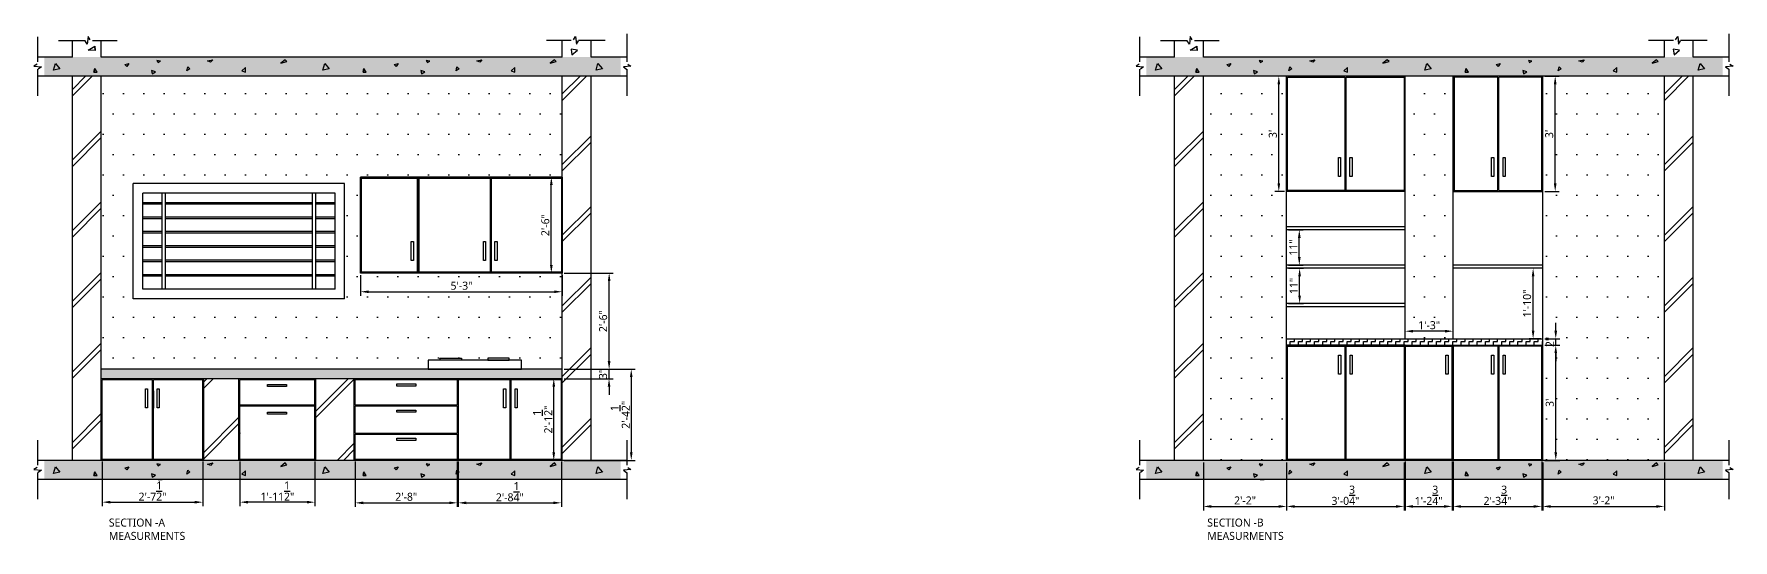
# Model space of a CAD drawing. Header units: millimetres. Extents: x 918 to 2834, y -227 to 832.
# Drawn here: x 2303 to 2834, y 445 to 603 of the extents above; entities that cross this region are included whole.
import ezdxf

# ---------------------------------------------------------------- set-up
doc = ezdxf.new("R2010")
doc.units = ezdxf.units.MM
doc.styles.get("Standard").update_dxf_attribs({"font": 'yugothic.ttf'})
doc.dimstyles.new('ISO-25', dxfattribs={"dimtxt": 2.5, "dimasz": 2.5, "dimexe": 1.25, "dimexo": 0.625, "dimtad": 1, "dimlunit": 4, "dimtxsty": 'Standard', "dimcen": 2.5, "dimadec": 0, "dimazin": 0, "dimtfac": 1, "dimtmove": 0, "dimatfit": 3, "dimfxl": 1, "dimarcsym": 0})
pattern_1 = [(0, (692.878, 0), (3.175, 6.35), [0, -6.35])]
pattern_2 = [(0, (692.8783, 0), (1.27, 1.27), [1.27, -1.27]), (90, (694.1483, 0), (-1.27, 1.27), [1.27, -1.27])]

# ---------------------------------------------------------------- blocks, each defined once
blk = doc.blocks.new('*D2')
at = {"color": 0, "lineweight": -2}
for p, q in [((2468.91, 498.1), (2491.07, 498.1)), ((2489.82, 495.6), (2489.82, 472.1)), ((2468.91, 469.6), (2491.07, 469.6))]:
    blk.add_line(p, q, dxfattribs=at)
at = {"color": 0}
for points in [[(2489.4, 495.6), (2490.23, 495.6), (2489.82, 498.1)], [(2489.4, 472.1), (2490.23, 472.1), (2489.82, 469.6)]]:
    blk.add_solid(points, dxfattribs=at)
at = {"layer": 'Defpoints', "color": 0}
for p in [(2468.28, 498.1), (2468.28, 469.6), (2489.82, 469.6)]:
    blk.add_point(p, dxfattribs=at)
at = {"color": 0, "insert": (2486.35, 483.85), "char_height": 2.5, "attachment_point": 5, "rotation": 90}
blk.add_mtext('2\'-4{\\H1.000000x;\\S1/2;}"', dxfattribs=at)
blk = doc.blocks.new('*D3')
at = {"color": 0, "lineweight": -2}
for p, q in [((2405.28, 527.48), (2405.28, 521.03)), ((2468.28, 527.48), (2468.28, 521.03)), ((2407.78, 522.28), (2465.78, 522.28))]:
    blk.add_line(p, q, dxfattribs=at)
at = {"color": 0}
for points in [[(2407.78, 522.69), (2407.78, 521.86), (2405.28, 522.28)], [(2465.78, 522.69), (2465.78, 521.86), (2468.28, 522.28)]]:
    blk.add_solid(points, dxfattribs=at)
at = {"layer": 'Defpoints', "color": 0}
for p in [(2405.28, 528.1), (2468.28, 528.1), (2468.28, 522.28)]:
    blk.add_point(p, dxfattribs=at)
at = {"color": 0, "insert": (2436.78, 524.15), "char_height": 2.5, "attachment_point": 5}
blk.add_mtext('5\'-3"', dxfattribs=at)
blk = doc.blocks.new('*D4')
at = {"color": 0, "lineweight": -2}
for p, q in [((2467.66, 558.1), (2463.6, 558.1)), ((2464.85, 530.6), (2464.85, 555.6)), ((2467.66, 528.1), (2463.6, 528.1))]:
    blk.add_line(p, q, dxfattribs=at)
at = {"color": 0}
for points in [[(2464.44, 555.6), (2465.27, 555.6), (2464.85, 558.1)], [(2464.44, 530.6), (2465.27, 530.6), (2464.85, 528.1)]]:
    blk.add_solid(points, dxfattribs=at)
at = {"layer": 'Defpoints', "color": 0}
for p in [(2464.85, 558.1), (2468.28, 558.1), (2468.28, 528.1)]:
    blk.add_point(p, dxfattribs=at)
at = {"color": 0, "insert": (2462.98, 543.1), "char_height": 2.5, "attachment_point": 5, "rotation": 90}
blk.add_mtext('2\'-6"', dxfattribs=at)
blk = doc.blocks.new('*D5')
at = {"color": 0, "lineweight": -2}
for p, q in [((2467.66, 495.1), (2464.36, 495.1)), ((2465.61, 472.1), (2465.61, 492.6)), ((2468.28, 469.6), (2464.36, 469.6))]:
    blk.add_line(p, q, dxfattribs=at)
at = {"color": 0}
for points in [[(2465.19, 492.6), (2466.03, 492.6), (2465.61, 495.1)], [(2465.19, 472.1), (2466.03, 472.1), (2465.61, 469.6)]]:
    blk.add_solid(points, dxfattribs=at)
at = {"layer": 'Defpoints', "color": 0}
for p in [(2465.61, 495.1), (2468.28, 495.1), (2468.91, 469.6)]:
    blk.add_point(p, dxfattribs=at)
at = {"color": 0, "insert": (2462.14, 482.35), "char_height": 2.5, "attachment_point": 5, "rotation": 90}
blk.add_mtext('2\'-1{\\H1.000000x;\\S1/2;}"', dxfattribs=at)
blk = doc.blocks.new('*D6')
at = {"color": 0, "lineweight": -2}
for p, q in [((2435.78, 469.28), (2435.78, 455.08)), ((2467.98, 469.28), (2467.98, 455.08)), ((2438.28, 456.33), (2465.48, 456.33))]:
    blk.add_line(p, q, dxfattribs=at)
at = {"color": 0}
for points in [[(2438.28, 456.75), (2438.28, 455.91), (2435.78, 456.33)], [(2465.48, 456.75), (2465.48, 455.91), (2467.98, 456.33)]]:
    blk.add_solid(points, dxfattribs=at)
at = {"layer": 'Defpoints', "color": 0}
for p in [(2435.78, 469.9), (2467.98, 469.9), (2467.98, 456.33)]:
    blk.add_point(p, dxfattribs=at)
at = {"color": 0, "insert": (2451.88, 459.79), "char_height": 2.5, "attachment_point": 5}
blk.add_mtext('2\'-8{\\H1.000000x;\\S1/4;}"', dxfattribs=at)
blk = doc.blocks.new('*D7')
at = {"color": 0, "lineweight": -2}
for p, q in [((2403.58, 469.28), (2403.58, 455.08)), ((2435.48, 469.28), (2435.48, 455.08)), ((2406.08, 456.33), (2432.98, 456.33))]:
    blk.add_line(p, q, dxfattribs=at)
at = {"color": 0}
for points in [[(2406.08, 456.75), (2406.08, 455.91), (2403.58, 456.33)], [(2432.98, 456.75), (2432.98, 455.91), (2435.48, 456.33)]]:
    blk.add_solid(points, dxfattribs=at)
at = {"layer": 'Defpoints', "color": 0}
for p in [(2403.58, 469.9), (2435.48, 469.9), (2435.48, 456.33)]:
    blk.add_point(p, dxfattribs=at)
at = {"color": 0, "insert": (2419.53, 458.21), "char_height": 2.5, "attachment_point": 5}
blk.add_mtext('2\'-8"', dxfattribs=at)
blk = doc.blocks.new('*D8')
at = {"color": 0, "lineweight": -2}
for p, q in [((2367.58, 469.28), (2367.58, 455.29)), ((2390.98, 469.28), (2390.98, 455.29)), ((2388.48, 456.54), (2370.08, 456.54))]:
    blk.add_line(p, q, dxfattribs=at)
at = {"color": 0}
for points in [[(2370.08, 456.96), (2370.08, 456.12), (2367.58, 456.54)], [(2388.48, 456.96), (2388.48, 456.12), (2390.98, 456.54)]]:
    blk.add_solid(points, dxfattribs=at)
at = {"layer": 'Defpoints', "color": 0}
for p in [(2367.58, 469.9), (2390.98, 469.9), (2367.58, 456.54)]:
    blk.add_point(p, dxfattribs=at)
at = {"color": 0, "insert": (2379.28, 460.01), "char_height": 2.5, "attachment_point": 5}
blk.add_mtext('1\'-11{\\H1.000000x;\\S1/2;}"', dxfattribs=at)
blk = doc.blocks.new('*D9')
at = {"color": 0, "lineweight": -2}
for p, q in [((2324.58, 469.28), (2324.58, 455.29)), ((2355.98, 469.28), (2355.98, 455.29)), ((2327.08, 456.54), (2353.48, 456.54))]:
    blk.add_line(p, q, dxfattribs=at)
at = {"color": 0}
for points in [[(2327.08, 456.96), (2327.08, 456.12), (2324.58, 456.54)], [(2353.48, 456.96), (2353.48, 456.12), (2355.98, 456.54)]]:
    blk.add_solid(points, dxfattribs=at)
at = {"layer": 'Defpoints', "color": 0}
for p in [(2324.58, 469.9), (2355.98, 469.9), (2355.98, 456.54)]:
    blk.add_point(p, dxfattribs=at)
at = {"color": 0, "insert": (2340.28, 460.01), "char_height": 2.5, "attachment_point": 5}
blk.add_mtext('2\'-7{\\H1.000000x;\\S1/2;}"', dxfattribs=at)
blk = doc.blocks.new('*D10')
at = {"color": 0, "lineweight": -2}
for p, q in [((2482.88, 500.6), (2482.88, 503.1)), ((2468.91, 498.1), (2484.13, 498.1)), ((2468.91, 495.1), (2484.13, 495.1)), ((2482.88, 495.1), (2482.88, 498.1)), ((2482.88, 492.6), (2482.88, 490.1))]:
    blk.add_line(p, q, dxfattribs=at)
at = {"color": 0}
for points in [[(2482.47, 500.6), (2483.3, 500.6), (2482.88, 498.1)], [(2482.47, 492.6), (2483.3, 492.6), (2482.88, 495.1)]]:
    blk.add_solid(points, dxfattribs=at)
at = {"layer": 'Defpoints', "color": 0}
for p in [(2468.28, 498.1), (2468.28, 495.1), (2482.88, 498.1)]:
    blk.add_point(p, dxfattribs=at)
at = {"color": 0, "insert": (2481.01, 496.6), "char_height": 2.5, "attachment_point": 5, "rotation": 90}
blk.add_mtext('3"', dxfattribs=at)
blk = doc.blocks.new('*D11')
at = {"color": 0, "lineweight": -2}
for p, q in [((2468.91, 528.1), (2484.17, 528.1)), ((2482.92, 500.6), (2482.92, 525.6)), ((2468.91, 498.1), (2484.17, 498.1))]:
    blk.add_line(p, q, dxfattribs=at)
at = {"color": 0}
for points in [[(2482.5, 525.6), (2483.33, 525.6), (2482.92, 528.1)], [(2482.5, 500.6), (2483.33, 500.6), (2482.92, 498.1)]]:
    blk.add_solid(points, dxfattribs=at)
at = {"layer": 'Defpoints', "color": 0}
for p in [(2468.28, 528.1), (2482.92, 528.1), (2468.28, 498.1)]:
    blk.add_point(p, dxfattribs=at)
at = {"color": 0, "insert": (2481.04, 513.1), "char_height": 2.5, "attachment_point": 5, "rotation": 90}
blk.add_mtext('2\'-6"', dxfattribs=at)
blk = doc.blocks.new('*D12')
at = {"color": 0, "lineweight": -2}
for p, q in [((2668.54, 468.98), (2668.54, 453.96)), ((2694.54, 468.98), (2694.54, 453.96)), ((2671.04, 455.21), (2692.04, 455.21))]:
    blk.add_line(p, q, dxfattribs=at)
at = {"color": 0}
for points in [[(2671.04, 455.62), (2671.04, 454.79), (2668.54, 455.21)], [(2692.04, 455.62), (2692.04, 454.79), (2694.54, 455.21)]]:
    blk.add_solid(points, dxfattribs=at)
at = {"layer": 'Defpoints', "color": 0}
for p in [(2668.54, 469.6), (2694.54, 469.6), (2694.54, 455.21)]:
    blk.add_point(p, dxfattribs=at)
at = {"color": 0, "insert": (2681.54, 457.08), "char_height": 2.5, "attachment_point": 5}
blk.add_mtext('2\'-2"', dxfattribs=at)
blk = doc.blocks.new('*D13')
at = {"color": 0, "lineweight": -2}
for p, q in [((2694.54, 468.98), (2694.54, 453.96)), ((2731.24, 468.98), (2731.24, 453.96)), ((2697.04, 455.21), (2728.74, 455.21))]:
    blk.add_line(p, q, dxfattribs=at)
at = {"color": 0}
for points in [[(2697.04, 455.62), (2697.04, 454.79), (2694.54, 455.21)], [(2728.74, 455.62), (2728.74, 454.79), (2731.24, 455.21)]]:
    blk.add_solid(points, dxfattribs=at)
at = {"layer": 'Defpoints', "color": 0}
for p in [(2694.54, 469.6), (2731.24, 469.6), (2731.24, 455.21)]:
    blk.add_point(p, dxfattribs=at)
at = {"color": 0, "insert": (2712.89, 458.69), "char_height": 2.5, "attachment_point": 5}
blk.add_mtext('3\'-0{\\H1.000000x;\\S3/4;}"', dxfattribs=at)
blk = doc.blocks.new('*D14')
at = {"color": 0, "lineweight": -2}
for p, q in [((2731.54, 469.28), (2731.54, 453.96)), ((2746.24, 469.28), (2746.24, 453.96)), ((2734.04, 455.21), (2743.74, 455.21))]:
    blk.add_line(p, q, dxfattribs=at)
at = {"color": 0}
for points in [[(2734.04, 455.62), (2734.04, 454.79), (2731.54, 455.21)], [(2743.74, 455.62), (2743.74, 454.79), (2746.24, 455.21)]]:
    blk.add_solid(points, dxfattribs=at)
at = {"layer": 'Defpoints', "color": 0}
for p in [(2731.54, 469.9), (2746.24, 469.9), (2746.24, 455.21)]:
    blk.add_point(p, dxfattribs=at)
at = {"color": 0, "insert": (2738.89, 458.69), "char_height": 2.5, "attachment_point": 5}
blk.add_mtext('1\'-2{\\H1.000000x;\\S3/4;}"', dxfattribs=at)
blk = doc.blocks.new('*D15')
at = {"color": 0, "lineweight": -2}
for p, q in [((2746.54, 469.28), (2746.54, 453.96)), ((2774.24, 469.28), (2774.24, 453.96)), ((2749.04, 455.21), (2771.74, 455.21))]:
    blk.add_line(p, q, dxfattribs=at)
at = {"color": 0}
for points in [[(2749.04, 455.62), (2749.04, 454.79), (2746.54, 455.21)], [(2771.74, 455.62), (2771.74, 454.79), (2774.24, 455.21)]]:
    blk.add_solid(points, dxfattribs=at)
at = {"layer": 'Defpoints', "color": 0}
for p in [(2746.54, 469.9), (2774.24, 469.9), (2774.24, 455.21)]:
    blk.add_point(p, dxfattribs=at)
at = {"color": 0, "insert": (2760.39, 458.69), "char_height": 2.5, "attachment_point": 5}
blk.add_mtext('2\'-3{\\H1.000000x;\\S3/4;}"', dxfattribs=at)
blk = doc.blocks.new('*D16')
at = {"color": 0, "lineweight": -2}
for p, q in [((2774.54, 468.98), (2774.54, 453.96)), ((2812.54, 468.98), (2812.54, 453.96)), ((2777.04, 455.21), (2810.04, 455.21))]:
    blk.add_line(p, q, dxfattribs=at)
at = {"color": 0}
for points in [[(2777.04, 455.62), (2777.04, 454.79), (2774.54, 455.21)], [(2810.04, 455.62), (2810.04, 454.79), (2812.54, 455.21)]]:
    blk.add_solid(points, dxfattribs=at)
at = {"layer": 'Defpoints', "color": 0}
for p in [(2774.54, 469.6), (2812.54, 469.6), (2812.54, 455.21)]:
    blk.add_point(p, dxfattribs=at)
at = {"color": 0, "insert": (2793.54, 457.08), "char_height": 2.5, "attachment_point": 5}
blk.add_mtext('3\'-2"', dxfattribs=at)
blk = doc.blocks.new('*D17')
at = {"color": 0, "lineweight": -2}
for p, q in [((2775.16, 505.6), (2779.85, 505.6)), ((2778.6, 472.1), (2778.6, 503.1)), ((2775.16, 469.6), (2779.85, 469.6))]:
    blk.add_line(p, q, dxfattribs=at)
at = {"color": 0}
for points in [[(2778.18, 503.1), (2779.01, 503.1), (2778.6, 505.6)], [(2778.18, 472.1), (2779.01, 472.1), (2778.6, 469.6)]]:
    blk.add_solid(points, dxfattribs=at)
at = {"layer": 'Defpoints', "color": 0}
for p in [(2774.54, 505.6), (2778.6, 505.6), (2774.54, 469.6)]:
    blk.add_point(p, dxfattribs=at)
at = {"color": 0, "insert": (2776.72, 487.6), "char_height": 2.5, "attachment_point": 5, "rotation": 90}
blk.add_mtext("3'", dxfattribs=at)
blk = doc.blocks.new('*D18')
at = {"color": 0, "lineweight": -2}
for p, q in [((2778.6, 510.1), (2778.6, 512.6)), ((2775.16, 507.6), (2779.85, 507.6)), ((2775.16, 505.6), (2779.85, 505.6)), ((2778.6, 505.6), (2778.6, 507.6)), ((2778.6, 503.1), (2778.6, 500.6))]:
    blk.add_line(p, q, dxfattribs=at)
at = {"color": 0}
for points in [[(2778.18, 510.1), (2779.01, 510.1), (2778.6, 507.6)], [(2778.18, 503.1), (2779.01, 503.1), (2778.6, 505.6)]]:
    blk.add_solid(points, dxfattribs=at)
at = {"layer": 'Defpoints', "color": 0}
for p in [(2774.54, 507.6), (2774.54, 505.6), (2778.6, 507.6)]:
    blk.add_point(p, dxfattribs=at)
at = {"color": 0, "insert": (2776.72, 506.6), "char_height": 2.5, "attachment_point": 5, "rotation": 90}
blk.add_mtext('2"', dxfattribs=at)
blk = doc.blocks.new('*D19')
at = {"color": 0, "lineweight": -2}
for p, q in [((2773.91, 529.6), (2770.28, 529.6)), ((2771.53, 510.1), (2771.53, 527.1)), ((2773.91, 507.6), (2770.28, 507.6))]:
    blk.add_line(p, q, dxfattribs=at)
at = {"color": 0}
for points in [[(2771.11, 527.1), (2771.94, 527.1), (2771.53, 529.6)], [(2771.11, 510.1), (2771.94, 510.1), (2771.53, 507.6)]]:
    blk.add_solid(points, dxfattribs=at)
at = {"layer": 'Defpoints', "color": 0}
for p in [(2771.53, 529.6), (2774.54, 529.6), (2774.54, 507.6)]:
    blk.add_point(p, dxfattribs=at)
at = {"color": 0, "insert": (2769.65, 518.6), "char_height": 2.5, "attachment_point": 5, "rotation": 90}
blk.add_mtext('1\'-10"', dxfattribs=at)
blk = doc.blocks.new('*D20')
at = {"color": 0, "lineweight": -2}
for p, q in [((2775.16, 589.6), (2779.67, 589.6)), ((2778.42, 556.1), (2778.42, 587.1)), ((2775.16, 553.6), (2779.67, 553.6))]:
    blk.add_line(p, q, dxfattribs=at)
at = {"color": 0}
for points in [[(2778.01, 587.1), (2778.84, 587.1), (2778.42, 589.6)], [(2778.01, 556.1), (2778.84, 556.1), (2778.42, 553.6)]]:
    blk.add_solid(points, dxfattribs=at)
at = {"layer": 'Defpoints', "color": 0}
for p in [(2774.54, 589.6), (2778.42, 589.6), (2774.54, 553.6)]:
    blk.add_point(p, dxfattribs=at)
at = {"color": 0, "insert": (2776.55, 571.6), "char_height": 2.5, "attachment_point": 5, "rotation": 90}
blk.add_mtext("3'", dxfattribs=at)
blk = doc.blocks.new('*D21')
at = {"color": 0, "lineweight": -2}
for p, q in [((2731.54, 508.23), (2731.54, 511.2)), ((2744.04, 509.95), (2734.04, 509.95)), ((2746.54, 508.23), (2746.54, 511.2))]:
    blk.add_line(p, q, dxfattribs=at)
at = {"color": 0}
for points in [[(2734.04, 510.37), (2734.04, 509.53), (2731.54, 509.95)], [(2744.04, 510.37), (2744.04, 509.53), (2746.54, 509.95)]]:
    blk.add_solid(points, dxfattribs=at)
at = {"layer": 'Defpoints', "color": 0}
for p in [(2731.54, 509.95), (2731.54, 507.6), (2746.54, 507.6)]:
    blk.add_point(p, dxfattribs=at)
at = {"color": 0, "insert": (2739.04, 511.82), "char_height": 2.5, "attachment_point": 5}
blk.add_mtext('1\'-3"', dxfattribs=at)
blk = doc.blocks.new('*D22')
at = {"color": 0, "lineweight": -2}
for p, q in [((2695.16, 541.6), (2699.74, 541.6)), ((2698.49, 533.1), (2698.49, 539.1)), ((2695.16, 530.6), (2699.74, 530.6))]:
    blk.add_line(p, q, dxfattribs=at)
at = {"color": 0}
for points in [[(2698.07, 539.1), (2698.91, 539.1), (2698.49, 541.6)], [(2698.07, 533.1), (2698.91, 533.1), (2698.49, 530.6)]]:
    blk.add_solid(points, dxfattribs=at)
at = {"layer": 'Defpoints', "color": 0}
for p in [(2694.54, 541.6), (2698.49, 541.6), (2694.54, 530.6)]:
    blk.add_point(p, dxfattribs=at)
at = {"color": 0, "insert": (2696.61, 536.1), "char_height": 2.5, "attachment_point": 5, "rotation": 90}
blk.add_mtext('11"', dxfattribs=at)
blk = doc.blocks.new('*D23')
at = {"color": 0, "lineweight": -2}
for p, q in [((2695.16, 529.6), (2699.84, 529.6)), ((2698.59, 521.1), (2698.59, 527.1)), ((2695.16, 518.6), (2699.84, 518.6))]:
    blk.add_line(p, q, dxfattribs=at)
at = {"color": 0}
for points in [[(2698.17, 527.1), (2699.01, 527.1), (2698.59, 529.6)], [(2698.17, 521.1), (2699.01, 521.1), (2698.59, 518.6)]]:
    blk.add_solid(points, dxfattribs=at)
at = {"layer": 'Defpoints', "color": 0}
for p in [(2694.54, 529.6), (2698.59, 529.6), (2694.54, 518.6)]:
    blk.add_point(p, dxfattribs=at)
at = {"color": 0, "insert": (2696.72, 524.1), "char_height": 2.5, "attachment_point": 5, "rotation": 90}
blk.add_mtext('11"', dxfattribs=at)
blk = doc.blocks.new('*D24')
at = {"color": 0, "lineweight": -2}
for p, q in [((2693.91, 589.6), (2690.84, 589.6)), ((2692.09, 556.1), (2692.09, 587.1)), ((2693.91, 553.6), (2690.84, 553.6))]:
    blk.add_line(p, q, dxfattribs=at)
at = {"color": 0}
for points in [[(2691.68, 587.1), (2692.51, 587.1), (2692.09, 589.6)], [(2691.68, 556.1), (2692.51, 556.1), (2692.09, 553.6)]]:
    blk.add_solid(points, dxfattribs=at)
at = {"layer": 'Defpoints', "color": 0}
for p in [(2692.09, 589.6), (2694.54, 589.6), (2694.54, 553.6)]:
    blk.add_point(p, dxfattribs=at)
at = {"color": 0, "insert": (2690.22, 571.6), "char_height": 2.5, "attachment_point": 5, "rotation": 90}
blk.add_mtext("3'", dxfattribs=at)

msp = doc.modelspace()

# ---------------------------------------------------------------- hatches: boundary and pattern name
h = msp.add_hatch()
h.set_pattern_fill('DOTS', color=256, style=0)
h.set_pattern_definition([(0, (692.8783, 0), (0.79375, 1.5875), [0, -1.5875])])
h.paths.add_polyline_path([(2486.502, 595.602), (2306.475, 595.602), (2306.475, 589.602), (2486.502, 589.602)])
h = msp.add_hatch()
h.set_pattern_fill('DOTS', color=256, style=0)
h.set_pattern_definition([(0, (1037.1311, 0), (0.79375, 1.5875), [0, -1.5875])])
h.paths.add_polyline_path([(2830.755, 595.602), (2650.728, 595.602), (2650.728, 589.602), (2830.755, 589.602)])
h = msp.add_hatch()
h.set_pattern_fill('JIS_LC_8A', color=256, scale=2, style=0)
h.set_pattern_definition([(45, (692.878, 0), (-11.03087, 11.03087), []), (45, (694.878, 0), (-11.03087, 11.03087), [])])
h.paths.add_polyline_path([(2324.283, 589.602), (2315.283, 589.602), (2315.283, 469.602), (2324.283, 469.602)])
h.paths.add_polyline_path([(2367.283, 495.102), (2356.283, 495.102), (2356.283, 469.602), (2367.283, 469.602)])
h.paths.add_polyline_path([(2403.283, 495.102), (2391.283, 495.102), (2391.283, 469.602), (2403.283, 469.602)])
h.paths.add_polyline_path([(2477.283, 589.602), (2468.283, 589.602), (2468.283, 469.602), (2477.283, 469.602)])
h = msp.add_hatch()
h.set_pattern_fill('DOTS', color=256, scale=4, style=0)
h.set_pattern_definition(pattern_1)
h.paths.add_polyline_path([(2468.283, 589.602), (2324.283, 589.602), (2324.283, 498.102), (2426.331, 498.102), (2426.331, 500.896), (2430.151, 500.896), (2430.151, 501.58), (2436.812, 501.58), (2436.812, 500.896), (2445.03, 500.896), (2445.03, 501.58), (2451.691, 501.58), (2451.691, 500.896), (2455.511, 500.896), (2455.511, 498.102), (2468.283, 498.102), (2468.283, 528.102), (2423.283, 528.102), (2405.283, 528.102), (2405.283, 558.102), (2423.283, 558.102), (2468.283, 558.102)])
h.paths.add_polyline_path([(2400.283, 556.102), (2400.283, 520.102), (2334.283, 520.102), (2334.283, 556.102)], flags=16)
h.paths.add_polyline_path([(2337.283, 553.102), (2337.283, 523.102), (2397.283, 523.102), (2397.283, 553.102)], flags=0)
h.paths.add_polyline_path([(2337.283, 553.102), (2337.283, 523.102), (2397.283, 523.102), (2397.283, 553.102)], flags=0)
h = msp.add_hatch()
h.set_pattern_fill('JIS_LC_8A', color=256, scale=2, style=0)
h.set_pattern_definition([(45, (1037.131, 0), (-11.03087, 11.03087), []), (45, (1039.131, 0), (-11.03087, 11.03087), [])])
h.paths.add_polyline_path([(2668.536, 589.602), (2659.536, 589.602), (2659.536, 469.602), (2668.536, 469.602)])
h.paths.add_polyline_path([(2821.536, 589.602), (2812.536, 589.602), (2812.536, 469.602), (2821.536, 469.602)])
h = msp.add_hatch()
h.set_pattern_fill('DOTS', color=256, scale=4, style=0)
h.set_pattern_definition(pattern_1)
h.paths.add_polyline_path([(2774.536, 469.602), (2812.536, 469.602), (2812.536, 589.602), (2774.536, 589.602), (2774.536, 553.602)])
h.paths.add_polyline_path([(2668.536, 469.602), (2694.536, 469.602), (2694.536, 505.602), (2694.536, 589.602), (2668.536, 589.602)])
h.paths.add_polyline_path([(2731.536, 507.602), (2746.536, 507.602), (2746.536, 589.602), (2731.536, 589.602)])
h = msp.add_hatch()
h.set_pattern_fill('ZIGZAG', color=256, scale=0.4, style=0)
h.set_pattern_definition(pattern_2)
h.paths.add_polyline_path([(2694.536, 507.602), (2694.536, 505.602), (2774.536, 505.602), (2774.536, 507.602)])
h = msp.add_hatch()
h.set_pattern_fill('ZIGZAG', color=256, scale=0.4, style=0)
h.set_pattern_definition(pattern_2)
h.paths.add_polyline_path([(2468.283, 498.102), (2324.283, 498.102), (2324.283, 495.102), (2468.283, 495.102)])
h = msp.add_hatch()
h.set_pattern_fill('DOTS', color=256, style=0)
h.set_pattern_definition([(0, (692.8783, -126), (0.79375, 1.5875), [0, -1.5875])])
h.paths.add_polyline_path([(2486.502, 469.602), (2306.475, 469.602), (2306.475, 463.602), (2486.502, 463.602)])
h = msp.add_hatch()
h.set_pattern_fill('DOTS', color=256, style=0)
h.set_pattern_definition([(0, (1037.1311, -126), (0.79375, 1.5875), [0, -1.5875])])
h.paths.add_polyline_path([(2830.755, 469.602), (2650.728, 469.602), (2650.728, 463.602), (2830.755, 463.602)])

# ---------------------------------------------------------------- linework, layer by layer
for p, q in [((2315.283, 595.602), (2315.283, 600.602)), ((2319.896, 599.668), (2319.247, 600.629)), ((2320.137, 601.974), (2319.896, 599.668)), ((2320.786, 601.013), (2320.137, 601.974)), ((2324.283, 595.602), (2324.283, 600.602)), ((2468.283, 595.602), (2468.283, 600.602)), ((2471.78, 601.013), (2472.429, 601.974)), ((2472.429, 601.974), (2472.67, 599.668)), ((2472.67, 599.668), (2473.319, 600.629)), ((2477.283, 595.602), (2477.283, 600.602)), ((2659.536, 595.602), (2659.536, 600.602)), ((2664.149, 599.668), (2663.5, 600.629)), ((2664.39, 601.974), (2664.149, 599.668)), ((2665.038, 601.013), (2664.39, 601.974)), ((2668.536, 595.602), (2668.536, 600.602)), ((2812.536, 595.602), (2812.536, 600.602)), ((2816.033, 601.013), (2816.682, 601.974)), ((2816.682, 601.974), (2816.923, 599.668)), ((2816.923, 599.668), (2817.572, 600.629)), ((2821.536, 595.602), (2821.536, 600.602)), ((2315.283, 595.602), (2304.403, 595.602)), ((2320.18, 597.802), (2322.219, 598.96)), ((2322.357, 597.667), (2320.18, 597.802)), ((2322.357, 597.667), (2322.219, 598.96)), ((2322.219, 598.96), (2322.357, 597.667)), ((2322.357, 597.667), (2322.357, 597.667)), ((2468.283, 595.602), (2324.283, 595.602)), ((2342.805, 594.329), (2341.676, 594.525)), ((2341.676, 594.525), (2342.068, 593.888)), ((2357.497, 594.381), (2359.082, 594.783)), ((2359.082, 594.783), (2358.437, 593.951)), ((2381.7, 594.779), (2380.355, 593.674)), ((2382.268, 594.227), (2381.7, 594.779)), ((2426.911, 594.329), (2425.782, 594.525)), ((2425.782, 594.525), (2426.174, 593.888)), ((2441.603, 594.381), (2443.188, 594.783)), ((2443.188, 594.783), (2442.543, 593.951)), ((2465.806, 594.779), (2464.46, 593.674)), ((2466.374, 594.227), (2465.806, 594.779)), ((2473.028, 597.703), (2471.002, 598.108)), ((2471.002, 598.108), (2471.286, 596.246)), ((2471.286, 596.246), (2473.028, 597.703)), ((2488.562, 595.602), (2477.283, 595.602)), ((2659.536, 595.602), (2648.655, 595.602)), ((2664.433, 597.802), (2666.471, 598.96)), ((2666.61, 597.667), (2664.433, 597.802)), ((2666.61, 597.667), (2666.471, 598.96)), ((2666.471, 598.96), (2666.61, 597.667)), ((2666.61, 597.667), (2666.61, 597.667)), ((2812.536, 595.602), (2668.536, 595.602)), ((2687.057, 594.329), (2685.929, 594.525)), ((2685.929, 594.525), (2686.321, 593.888)), ((2701.75, 594.381), (2703.335, 594.783)), ((2703.335, 594.783), (2702.69, 593.951)), ((2725.953, 594.779), (2724.607, 593.674)), ((2726.521, 594.227), (2725.953, 594.779)), ((2771.163, 594.329), (2770.034, 594.525)), ((2770.034, 594.525), (2770.427, 593.888)), ((2785.856, 594.381), (2787.441, 594.783)), ((2787.441, 594.783), (2786.796, 593.951)), ((2810.059, 594.779), (2808.713, 593.674)), ((2810.627, 594.227), (2810.059, 594.779)), ((2817.281, 597.703), (2815.255, 598.108)), ((2815.255, 598.108), (2815.538, 596.246)), ((2815.538, 596.246), (2817.281, 597.703)), ((2832.815, 595.602), (2821.536, 595.602)), ((2304.21, 593.399), (2303.25, 592.75)), ((2303.25, 592.75), (2305.555, 592.51)), ((2488.562, 589.602), (2304.403, 589.602)), ((2305.555, 592.51), (2304.595, 591.861)), ((2309.35, 591.473), (2309.959, 593.55)), ((2311.329, 591.929), (2309.35, 591.473)), ((2309.959, 593.55), (2311.329, 591.929)), ((2315.283, 469.602), (2315.283, 589.602)), ((2321.935, 590.915), (2322.222, 592.061)), ((2322.222, 592.061), (2321.935, 590.915)), ((2321.935, 590.915), (2322.94, 590.881)), ((2322.94, 590.881), (2322.222, 592.061)), ((2324.283, 469.602), (2324.283, 589.602)), ((2331.646, 593.243), (2332.872, 593.588)), ((2332.259, 592.615), (2331.646, 593.243)), ((2332.872, 593.588), (2332.259, 592.615)), ((2341.185, 590.996), (2339.933, 591.364)), ((2339.933, 591.364), (2340.154, 590.383)), ((2340.154, 590.383), (2341.185, 590.996)), ((2342.068, 593.888), (2342.805, 594.329)), ((2350.987, 591.302), (2351.26, 592.553)), ((2351.916, 591.899), (2350.987, 591.302)), ((2351.26, 592.553), (2351.916, 591.899)), ((2351.916, 591.899), (2351.916, 591.899)), ((2358.437, 593.951), (2357.497, 594.381)), ((2369.331, 592.318), (2368.168, 591.299)), ((2368.168, 591.299), (2369.331, 590.848)), ((2369.331, 590.848), (2369.331, 592.318)), ((2380.355, 593.674), (2382.268, 594.227)), ((2393.456, 591.473), (2394.065, 593.55)), ((2395.435, 591.929), (2393.456, 591.473)), ((2394.065, 593.55), (2395.435, 591.929)), ((2406.041, 590.915), (2406.328, 592.061)), ((2406.328, 592.061), (2406.041, 590.915)), ((2406.041, 590.915), (2407.046, 590.881)), ((2407.046, 590.881), (2406.328, 592.061)), ((2415.752, 593.243), (2416.978, 593.588)), ((2416.365, 592.615), (2415.752, 593.243)), ((2416.978, 593.588), (2416.365, 592.615)), ((2425.291, 590.996), (2424.039, 591.364)), ((2424.039, 591.364), (2424.26, 590.383)), ((2424.26, 590.383), (2425.291, 590.996)), ((2426.174, 593.888), (2426.911, 594.329)), ((2435.093, 591.302), (2435.366, 592.553)), ((2436.022, 591.899), (2435.093, 591.302)), ((2435.366, 592.553), (2436.022, 591.899)), ((2436.022, 591.899), (2436.022, 591.899)), ((2442.543, 593.951), (2441.603, 594.381)), ((2453.437, 592.318), (2452.274, 591.299)), ((2452.274, 591.299), (2453.437, 590.848)), ((2453.437, 590.848), (2453.437, 592.318)), ((2464.46, 593.674), (2466.374, 594.227)), ((2468.283, 469.602), (2468.283, 589.602)), ((2468.283, 469.602), (2468.283, 589.602)), ((2477.283, 469.602), (2477.283, 589.602)), ((2478.805, 591.473), (2479.414, 593.55)), ((2480.784, 591.929), (2478.805, 591.473)), ((2479.414, 593.55), (2480.784, 591.929)), ((2489.715, 592.75), (2487.409, 592.51)), ((2487.409, 592.51), (2488.37, 591.861)), ((2488.754, 593.399), (2489.715, 592.75)), ((2648.463, 593.399), (2647.502, 592.75)), ((2647.502, 592.75), (2649.808, 592.51)), ((2832.815, 589.602), (2648.655, 589.602)), ((2649.808, 592.51), (2648.848, 591.861)), ((2653.603, 591.473), (2654.212, 593.55)), ((2655.582, 591.929), (2653.603, 591.473)), ((2654.212, 593.55), (2655.582, 591.929)), ((2659.536, 469.602), (2659.536, 589.602)), ((2666.188, 590.915), (2666.475, 592.061)), ((2666.475, 592.061), (2666.188, 590.915)), ((2666.188, 590.915), (2667.193, 590.881)), ((2667.193, 590.881), (2666.475, 592.061)), ((2668.536, 469.602), (2668.536, 589.602)), ((2675.899, 593.243), (2677.125, 593.588)), ((2676.512, 592.615), (2675.899, 593.243)), ((2677.125, 593.588), (2676.512, 592.615)), ((2685.438, 590.996), (2684.186, 591.364)), ((2684.186, 591.364), (2684.407, 590.383)), ((2684.407, 590.383), (2685.438, 590.996)), ((2686.321, 593.888), (2687.057, 594.329)), ((2694.536, 469.602), (2694.536, 589.602)), ((2695.24, 591.302), (2695.513, 592.553)), ((2696.169, 591.899), (2695.24, 591.302)), ((2695.513, 592.553), (2696.169, 591.899)), ((2696.169, 591.899), (2696.169, 591.899)), ((2702.69, 593.951), (2701.75, 594.381)), ((2713.584, 592.318), (2712.421, 591.299)), ((2712.421, 591.299), (2713.584, 590.848)), ((2712.736, 589.302), (2712.736, 553.902)), ((2713.036, 589.302), (2713.036, 553.902)), ((2713.584, 590.848), (2713.584, 592.318)), ((2724.607, 593.674), (2726.521, 594.227)), ((2731.536, 507.602), (2731.536, 589.602)), ((2737.709, 591.473), (2738.318, 593.55)), ((2739.688, 591.929), (2737.709, 591.473)), ((2738.318, 593.55), (2739.688, 591.929)), ((2746.536, 507.602), (2746.536, 589.602)), ((2750.294, 590.915), (2750.58, 592.061)), ((2750.58, 592.061), (2750.294, 590.915)), ((2750.294, 590.915), (2751.299, 590.881)), ((2751.299, 590.881), (2750.58, 592.061)), ((2760.005, 593.243), (2761.231, 593.588)), ((2760.618, 592.615), (2760.005, 593.243)), ((2760.536, 553.902), (2760.536, 589.302)), ((2761.231, 593.588), (2760.618, 592.615)), ((2760.836, 553.902), (2760.836, 589.302)), ((2769.544, 590.996), (2768.292, 591.364)), ((2768.292, 591.364), (2768.513, 590.383)), ((2768.513, 590.383), (2769.544, 590.996)), ((2770.427, 593.888), (2771.163, 594.329)), ((2774.536, 469.602), (2774.536, 589.602)), ((2779.346, 591.302), (2779.619, 592.553)), ((2780.275, 591.899), (2779.346, 591.302)), ((2779.619, 592.553), (2780.275, 591.899)), ((2780.275, 591.899), (2780.275, 591.899)), ((2786.796, 593.951), (2785.856, 594.381)), ((2797.69, 592.318), (2796.527, 591.299)), ((2796.527, 591.299), (2797.69, 590.848)), ((2797.69, 590.848), (2797.69, 592.318)), ((2808.713, 593.674), (2810.627, 594.227)), ((2812.536, 469.602), (2812.536, 589.602)), ((2812.536, 469.602), (2812.536, 589.602)), ((2821.536, 469.602), (2821.536, 589.602)), ((2823.058, 591.473), (2823.667, 593.55)), ((2825.037, 591.929), (2823.058, 591.473)), ((2823.667, 593.55), (2825.037, 591.929)), ((2833.968, 592.75), (2831.662, 592.51)), ((2831.662, 592.51), (2832.623, 591.861)), ((2833.007, 593.399), (2833.968, 592.75)), ((2405.283, 528.102), (2405.283, 558.102)), ((2468.283, 558.102), (2405.283, 558.102)), ((2423.283, 528.102), (2423.283, 558.102)), ((2445.783, 557.802), (2445.783, 528.402)), ((2446.083, 557.802), (2446.083, 528.402)), ((2334.283, 520.102), (2334.283, 556.102)), ((2400.283, 556.102), (2334.283, 556.102)), ((2337.283, 523.102), (2337.283, 553.102)), ((2397.283, 553.102), (2337.283, 553.102)), ((2343.283, 523.102), (2343.283, 553.102)), ((2344.283, 523.102), (2344.283, 553.102)), ((2390.283, 523.102), (2390.283, 553.102)), ((2391.283, 523.102), (2391.283, 553.102)), ((2397.283, 523.102), (2397.283, 553.102)), ((2400.283, 520.102), (2400.283, 556.102)), ((2731.536, 553.602), (2694.536, 553.602)), ((2746.536, 553.602), (2774.536, 553.602)), ((2343.283, 550.102), (2337.283, 550.102)), ((2343.283, 549.602), (2337.283, 549.602)), ((2390.283, 550.102), (2344.283, 550.102)), ((2390.283, 549.602), (2344.283, 549.602)), ((2397.283, 550.102), (2391.283, 550.102)), ((2397.283, 549.602), (2391.283, 549.602)), ((2343.283, 545.602), (2337.283, 545.602)), ((2343.283, 545.102), (2337.283, 545.102)), ((2390.283, 545.602), (2344.283, 545.602)), ((2390.283, 545.102), (2344.283, 545.102)), ((2397.283, 545.602), (2391.283, 545.602)), ((2397.283, 545.102), (2391.283, 545.102)), ((2731.536, 542.602), (2694.536, 542.602)), ((2731.536, 541.602), (2694.536, 541.602)), ((2343.283, 541.102), (2337.283, 541.102)), ((2343.283, 540.602), (2337.283, 540.602)), ((2343.283, 536.602), (2337.283, 536.602)), ((2343.283, 536.102), (2337.283, 536.102)), ((2390.283, 541.102), (2344.283, 541.102)), ((2390.283, 540.602), (2344.283, 540.602)), ((2390.283, 536.602), (2344.283, 536.602)), ((2390.283, 536.102), (2344.283, 536.102)), ((2397.283, 541.102), (2391.283, 541.102)), ((2397.283, 540.602), (2391.283, 540.602)), ((2397.283, 536.602), (2391.283, 536.602)), ((2397.283, 536.102), (2391.283, 536.102)), ((2343.283, 532.102), (2337.283, 532.102)), ((2343.283, 531.602), (2337.283, 531.602)), ((2390.283, 532.102), (2344.283, 532.102)), ((2390.283, 531.602), (2344.283, 531.602)), ((2397.283, 532.102), (2391.283, 532.102)), ((2397.283, 531.602), (2391.283, 531.602)), ((2343.283, 527.602), (2337.283, 527.602)), ((2343.283, 527.102), (2337.283, 527.102)), ((2390.283, 527.602), (2344.283, 527.602)), ((2390.283, 527.102), (2344.283, 527.102)), ((2397.283, 527.602), (2391.283, 527.602)), ((2397.283, 527.102), (2391.283, 527.102)), ((2468.283, 528.102), (2405.283, 528.102)), ((2731.536, 530.602), (2694.536, 530.602)), ((2731.536, 529.602), (2694.536, 529.602)), ((2774.536, 530.602), (2746.536, 530.602)), ((2774.536, 529.602), (2746.536, 529.602)), ((2397.283, 523.102), (2337.283, 523.102)), ((2400.283, 520.102), (2334.283, 520.102)), ((2731.536, 518.602), (2694.536, 518.602)), ((2731.536, 517.602), (2694.536, 517.602)), ((2731.536, 505.602), (2694.536, 505.602)), ((2694.536, 505.602), (2774.536, 505.602)), ((2712.736, 505.302), (2712.736, 469.902)), ((2713.036, 505.302), (2713.036, 469.902)), ((2731.536, 469.902), (2731.536, 505.302)), ((2731.536, 505.302), (2746.236, 505.302)), ((2746.236, 469.902), (2746.236, 505.302)), ((2760.536, 505.302), (2760.536, 469.902)), ((2760.836, 505.302), (2760.836, 469.902)), ((2468.283, 498.102), (2324.283, 498.102)), ((2468.283, 495.102), (2324.283, 495.102)), ((2324.583, 469.902), (2324.583, 494.802)), ((2340.283, 494.802), (2324.583, 494.802)), ((2340.283, 469.902), (2340.283, 494.802)), ((2355.983, 494.802), (2340.583, 494.802)), ((2340.583, 469.902), (2340.583, 494.802)), ((2355.983, 469.902), (2355.983, 494.802)), ((2356.283, 469.602), (2356.283, 495.102)), ((2367.283, 469.602), (2367.283, 495.102)), ((2367.583, 486.902), (2367.583, 494.802)), ((2390.983, 494.802), (2367.583, 494.802)), ((2390.983, 486.902), (2390.983, 494.802)), ((2391.283, 469.602), (2391.283, 495.102)), ((2403.283, 469.602), (2403.283, 495.102)), ((2403.283, 495.102), (2468.283, 495.102)), ((2403.583, 486.902), (2403.583, 494.802)), ((2435.483, 494.802), (2403.583, 494.802)), ((2435.483, 494.802), (2435.483, 486.902)), ((2435.783, 495.102), (2467.983, 495.102)), ((2451.883, 494.802), (2435.783, 494.802)), ((2435.783, 494.802), (2435.783, 469.902)), ((2451.883, 494.802), (2451.883, 469.902)), ((2467.983, 494.802), (2452.183, 494.802)), ((2452.183, 494.802), (2452.183, 469.902)), ((2467.983, 469.902), (2467.983, 494.802)), ((2367.583, 486.902), (2390.983, 486.902)), ((2367.583, 469.902), (2367.583, 486.602)), ((2367.583, 486.602), (2390.983, 486.602)), ((2390.983, 469.902), (2390.983, 486.602)), ((2403.583, 486.902), (2435.483, 486.902)), ((2403.583, 478.102), (2403.583, 486.602)), ((2403.583, 486.602), (2435.483, 486.602)), ((2435.483, 486.602), (2435.483, 478.102)), ((2403.583, 478.102), (2435.483, 478.102)), ((2403.583, 469.902), (2403.583, 477.802)), ((2403.583, 477.802), (2435.483, 477.802)), ((2435.483, 477.802), (2435.483, 469.902)), ((2304.21, 467.399), (2303.25, 466.75)), ((2488.562, 469.602), (2304.403, 469.602)), ((2309.35, 465.473), (2309.959, 467.55)), ((2309.959, 467.55), (2311.329, 465.929)), ((2340.283, 469.902), (2324.583, 469.902)), ((2331.646, 467.243), (2332.872, 467.588)), ((2332.259, 466.615), (2331.646, 467.243)), ((2332.872, 467.588), (2332.259, 466.615)), ((2355.983, 469.902), (2340.583, 469.902)), ((2342.805, 468.329), (2341.676, 468.525)), ((2341.676, 468.525), (2342.068, 467.888)), ((2342.068, 467.888), (2342.805, 468.329)), ((2357.497, 468.381), (2359.082, 468.783)), ((2358.437, 467.951), (2357.497, 468.381)), ((2359.082, 468.783), (2358.437, 467.951)), ((2390.983, 469.902), (2367.583, 469.902)), ((2381.7, 468.779), (2380.355, 467.674)), ((2380.355, 467.674), (2382.268, 468.227)), ((2382.268, 468.227), (2381.7, 468.779)), ((2393.456, 465.473), (2394.065, 467.55)), ((2394.065, 467.55), (2395.435, 465.929)), ((2435.483, 469.902), (2403.583, 469.902)), ((2415.752, 467.243), (2416.978, 467.588)), ((2416.365, 466.615), (2415.752, 467.243)), ((2416.978, 467.588), (2416.365, 466.615)), ((2426.911, 468.329), (2425.782, 468.525)), ((2425.782, 468.525), (2426.174, 467.888)), ((2426.174, 467.888), (2426.911, 468.329)), ((2451.883, 469.902), (2435.783, 469.902)), ((2441.603, 468.381), (2443.188, 468.783)), ((2442.543, 467.951), (2441.603, 468.381)), ((2443.188, 468.783), (2442.543, 467.951)), ((2467.983, 469.902), (2452.183, 469.902)), ((2465.806, 468.779), (2464.46, 467.674)), ((2464.46, 467.674), (2466.374, 468.227)), ((2466.374, 468.227), (2465.806, 468.779)), ((2478.805, 465.473), (2479.414, 467.55)), ((2479.414, 467.55), (2480.784, 465.929)), ((2488.754, 467.399), (2489.715, 466.75)), ((2648.463, 467.399), (2647.502, 466.75)), ((2832.815, 469.602), (2648.655, 469.602)), ((2653.603, 465.473), (2654.212, 467.55)), ((2654.212, 467.55), (2655.582, 465.929)), ((2675.899, 467.243), (2677.125, 467.588)), ((2676.512, 466.615), (2675.899, 467.243)), ((2677.125, 467.588), (2676.512, 466.615)), ((2687.057, 468.329), (2685.929, 468.525)), ((2685.929, 468.525), (2686.321, 467.888)), ((2686.321, 467.888), (2687.057, 468.329)), ((2701.75, 468.381), (2703.335, 468.783)), ((2702.69, 467.951), (2701.75, 468.381)), ((2703.335, 468.783), (2702.69, 467.951)), ((2725.953, 468.779), (2724.607, 467.674)), ((2724.607, 467.674), (2726.521, 468.227)), ((2726.521, 468.227), (2725.953, 468.779)), ((2746.236, 469.902), (2731.536, 469.902)), ((2737.709, 465.473), (2738.318, 467.55)), ((2738.318, 467.55), (2739.688, 465.929)), ((2760.005, 467.243), (2761.231, 467.588)), ((2760.618, 466.615), (2760.005, 467.243)), ((2761.231, 467.588), (2760.618, 466.615)), ((2771.163, 468.329), (2770.034, 468.525)), ((2770.034, 468.525), (2770.427, 467.888)), ((2770.427, 467.888), (2771.163, 468.329)), ((2785.856, 468.381), (2787.441, 468.783)), ((2786.796, 467.951), (2785.856, 468.381)), ((2787.441, 468.783), (2786.796, 467.951)), ((2810.059, 468.779), (2808.713, 467.674)), ((2808.713, 467.674), (2810.627, 468.227)), ((2810.627, 468.227), (2810.059, 468.779)), ((2823.058, 465.473), (2823.667, 467.55)), ((2823.667, 467.55), (2825.037, 465.929)), ((2833.007, 467.399), (2833.968, 466.75)), ((2303.25, 466.75), (2305.555, 466.51)), ((2488.562, 463.602), (2304.403, 463.602)), ((2305.555, 466.51), (2304.595, 465.861)), ((2311.329, 465.929), (2309.35, 465.473)), ((2321.935, 464.915), (2322.222, 466.061)), ((2322.222, 466.061), (2321.935, 464.915)), ((2321.935, 464.915), (2322.94, 464.881)), ((2322.94, 464.881), (2322.222, 466.061)), ((2341.185, 464.996), (2339.933, 465.364)), ((2339.933, 465.364), (2340.154, 464.383)), ((2340.154, 464.383), (2341.185, 464.996)), ((2342.037, 463.602), (2343.294, 463.602)), ((2350.987, 465.302), (2351.26, 466.553)), ((2351.916, 465.899), (2350.987, 465.302)), ((2351.26, 466.553), (2351.916, 465.899)), ((2351.916, 465.899), (2351.916, 465.899)), ((2369.331, 466.318), (2368.168, 465.299)), ((2368.168, 465.299), (2369.331, 464.848)), ((2369.331, 464.848), (2369.331, 466.318)), ((2395.435, 465.929), (2393.456, 465.473)), ((2406.041, 464.915), (2406.328, 466.061)), ((2406.328, 466.061), (2406.041, 464.915)), ((2406.041, 464.915), (2407.046, 464.881)), ((2407.046, 464.881), (2406.328, 466.061)), ((2425.291, 464.996), (2424.039, 465.364)), ((2424.039, 465.364), (2424.26, 464.383)), ((2424.26, 464.383), (2425.291, 464.996)), ((2435.093, 465.302), (2435.366, 466.553)), ((2436.022, 465.899), (2435.093, 465.302)), ((2435.366, 466.553), (2436.022, 465.899)), ((2436.022, 465.899), (2436.022, 465.899)), ((2453.437, 466.318), (2452.274, 465.299)), ((2452.274, 465.299), (2453.437, 464.848)), ((2453.437, 464.848), (2453.437, 466.318)), ((2480.784, 465.929), (2478.805, 465.473)), ((2489.715, 466.75), (2487.409, 466.51)), ((2487.409, 466.51), (2488.37, 465.861)), ((2647.502, 466.75), (2649.808, 466.51)), ((2832.815, 463.602), (2648.655, 463.602)), ((2649.808, 466.51), (2648.848, 465.861)), ((2655.582, 465.929), (2653.603, 465.473)), ((2666.188, 464.915), (2666.475, 466.061)), ((2666.475, 466.061), (2666.188, 464.915)), ((2666.188, 464.915), (2667.193, 464.881)), ((2667.193, 464.881), (2666.475, 466.061)), ((2685.438, 464.996), (2684.186, 465.364)), ((2684.186, 465.364), (2684.407, 464.383)), ((2684.407, 464.383), (2685.438, 464.996)), ((2686.29, 463.602), (2687.547, 463.602)), ((2695.24, 465.302), (2695.513, 466.553)), ((2696.169, 465.899), (2695.24, 465.302)), ((2695.513, 466.553), (2696.169, 465.899)), ((2696.169, 465.899), (2696.169, 465.899)), ((2713.584, 466.318), (2712.421, 465.299)), ((2712.421, 465.299), (2713.584, 464.848)), ((2713.584, 464.848), (2713.584, 466.318)), ((2739.688, 465.929), (2737.709, 465.473)), ((2750.294, 464.915), (2750.58, 466.061)), ((2750.58, 466.061), (2750.294, 464.915)), ((2750.294, 464.915), (2751.299, 464.881)), ((2751.299, 464.881), (2750.58, 466.061)), ((2769.544, 464.996), (2768.292, 465.364)), ((2768.292, 465.364), (2768.513, 464.383)), ((2768.513, 464.383), (2769.544, 464.996)), ((2779.346, 465.302), (2779.619, 466.553)), ((2780.275, 465.899), (2779.346, 465.302)), ((2779.619, 466.553), (2780.275, 465.899)), ((2780.275, 465.899), (2780.275, 465.899)), ((2797.69, 466.318), (2796.527, 465.299)), ((2796.527, 465.299), (2797.69, 464.848)), ((2797.69, 464.848), (2797.69, 466.318)), ((2825.037, 465.929), (2823.058, 465.473)), ((2833.968, 466.75), (2831.662, 466.51)), ((2831.662, 466.51), (2832.623, 465.861))]:
    msp.add_line(p, q)
at = {"linetype": 'Continuous'}
for points in [[(2304.403, 594.093), (2304.403, 601.871)], [(2310.906, 600.821), (2319.223, 600.821)], [(2321.48, 600.821), (2329.257, 600.821)], [(2471.086, 600.821), (2463.308, 600.821)], [(2481.66, 600.821), (2473.342, 600.821)], [(2488.562, 594.093), (2488.562, 602.809)], [(2648.655, 594.093), (2648.655, 601.871)], [(2655.159, 600.821), (2663.476, 600.821)], [(2665.733, 600.821), (2673.51, 600.821)], [(2815.339, 600.821), (2807.561, 600.821)], [(2825.912, 600.821), (2817.595, 600.821)], [(2832.815, 594.093), (2832.815, 602.809)], [(2304.403, 583.52), (2304.403, 591.837)], [(2488.562, 583.52), (2488.562, 591.837)], [(2648.655, 583.52), (2648.655, 591.837)], [(2832.815, 583.52), (2832.815, 591.837)], [(2304.403, 468.093), (2304.403, 475.871)], [(2488.562, 468.093), (2488.562, 475.871)], [(2648.655, 468.093), (2648.655, 475.871)], [(2832.815, 468.093), (2832.815, 475.871)], [(2304.403, 457.52), (2304.403, 465.837)], [(2488.562, 457.52), (2488.562, 465.837)], [(2648.655, 457.52), (2648.655, 465.837)], [(2832.815, 457.52), (2832.815, 465.837)]]:
    msp.add_lwpolyline(points, dxfattribs=at)
for points in [[(2712.736, 553.902), (2694.836, 553.902), (2694.836, 589.302), (2712.736, 589.302)], [(2713.036, 589.302), (2731.236, 589.302), (2731.236, 553.902), (2713.036, 553.902)], [(2760.536, 589.302), (2746.836, 589.302), (2746.836, 553.902), (2760.536, 553.902)], [(2760.836, 553.902), (2774.236, 553.902), (2774.236, 589.302), (2760.836, 589.302)], [(2694.536, 507.602), (2774.536, 507.602)], [(2731.536, 469.602), (2694.536, 469.602), (2694.536, 505.602), (2731.536, 505.602)], [(2712.736, 469.902), (2694.836, 469.902), (2694.836, 505.302), (2712.736, 505.302)], [(2713.036, 505.302), (2731.236, 505.302), (2731.236, 469.902), (2713.036, 469.902)], [(2731.536, 505.302), (2731.536, 469.902)], [(2760.536, 505.302), (2746.536, 505.302), (2746.536, 469.902), (2760.536, 469.902)], [(2760.836, 469.902), (2774.236, 469.902), (2774.236, 505.302), (2760.836, 505.302)]]:
    msp.add_lwpolyline(points)
for points in [[(2774.536, 589.602), (2746.536, 589.602), (2746.536, 553.602), (2774.536, 553.602)], [(2710.697, 564.209), (2711.367, 564.209), (2711.367, 558.269), (2710.697, 558.269)], [(2714.294, 564.209), (2714.965, 564.209), (2714.965, 558.269), (2714.294, 558.269)], [(2758.571, 564.209), (2759.242, 564.209), (2759.242, 558.269), (2758.571, 558.269)], [(2762.169, 564.209), (2762.839, 564.209), (2762.839, 558.269), (2762.169, 558.269)], [(2405.283, 558.102), (2423.283, 558.102), (2423.283, 528.102), (2405.283, 528.102)], [(2405.583, 557.802), (2422.983, 557.802), (2422.983, 528.402), (2405.583, 528.402)], [(2423.283, 558.102), (2468.283, 558.102), (2468.283, 528.102), (2423.283, 528.102)], [(2423.583, 557.802), (2467.983, 557.802), (2467.983, 528.402), (2423.583, 528.402)], [(2421.104, 537.953), (2421.774, 537.953), (2421.774, 532.013), (2421.104, 532.013)], [(2443.658, 537.953), (2444.328, 537.953), (2444.328, 532.013), (2443.658, 532.013)], [(2447.255, 537.953), (2447.925, 537.953), (2447.925, 532.013), (2447.255, 532.013)], [(2426.331, 498.102), (2455.511, 498.102), (2455.511, 500.896), (2426.331, 500.896)], [(2436.812, 500.896), (2430.151, 500.896), (2430.151, 501.58), (2436.812, 501.58)], [(2445.03, 500.896), (2451.691, 500.896), (2451.691, 501.58), (2445.03, 501.58)], [(2710.771, 502.436), (2711.442, 502.436), (2711.442, 496.495), (2710.771, 496.495)], [(2714.369, 502.436), (2715.039, 502.436), (2715.039, 496.495), (2714.369, 496.495)], [(2744.271, 502.436), (2744.942, 502.436), (2744.942, 496.495), (2744.271, 496.495)], [(2758.571, 502.436), (2759.242, 502.436), (2759.242, 496.495), (2758.571, 496.495)], [(2762.169, 502.436), (2762.839, 502.436), (2762.839, 496.495), (2762.169, 496.495)], [(2338.086, 491.936), (2338.756, 491.936), (2338.756, 485.995), (2338.086, 485.995)], [(2340.583, 491.324), (2340.583, 491.324), (2340.583, 485.865), (2340.583, 485.865)], [(2341.683, 491.936), (2342.353, 491.936), (2342.353, 485.995), (2341.683, 485.995)], [(2382.154, 493.334), (2382.154, 492.664), (2376.214, 492.664), (2376.214, 493.334)], [(2422.503, 493.498), (2422.503, 492.828), (2416.563, 492.828), (2416.563, 493.498)], [(2449.919, 491.936), (2450.589, 491.936), (2450.589, 485.995), (2449.919, 485.995)], [(2453.516, 491.936), (2454.186, 491.936), (2454.186, 485.995), (2453.516, 485.995)], [(2382.154, 484.688), (2382.154, 484.018), (2376.214, 484.018), (2376.214, 484.688)], [(2422.503, 485.298), (2422.503, 484.628), (2416.563, 484.628), (2416.563, 485.298)], [(2422.503, 476.498), (2422.503, 475.828), (2416.563, 475.828), (2416.563, 476.498)]]:
    msp.add_lwpolyline(points, close=True)
for p in [(2367.583, 486.602), (2367.583, 478.102)]:
    msp.add_point(p)

# ---------------------------------------------------------------- texts
at = {"char_height": 2.5, "attachment_point": 1}
for s, insert, width in [('SECTION -A\\PMEASURMENTS', (2326.628, 451.418), 28.34782), ('SECTION -B\\PMEASURMENTS', (2669.743, 451.418), 26.46417)]:
    msp.add_mtext(s, dxfattribs=dict(at, insert=insert, width=width))

# ---------------------------------------------------------------- dimensions: what is measured, and where the dimension line sits
for base, p1, p2, picture, middle in [((2692.092, 589.602), (2694.536, 553.602), (2694.536, 589.602), '*D24', (2690.217, 571.602)), ((2778.424, 589.602), (2774.536, 553.602), (2774.536, 589.602), '*D20', (2776.549, 571.602)), ((2464.854, 558.102), (2468.283, 528.102), (2468.283, 558.102), '*D4', (2462.979, 543.102)), ((2698.49, 541.602), (2694.536, 530.602), (2694.536, 541.602), '*D22', (2696.615, 536.102)), ((2482.916, 528.102), (2468.283, 498.102), (2468.283, 528.102), '*D11', (2481.041, 513.102)), ((2698.591, 529.602), (2694.536, 518.602), (2694.536, 529.602), '*D23', (2696.716, 524.102)), ((2771.526, 529.602), (2774.536, 507.602), (2774.536, 529.602), '*D19', (2769.651, 518.602)), ((2778.597, 505.602), (2774.536, 469.602), (2774.536, 505.602), '*D17', (2776.722, 487.602)), ((2465.61, 495.102), (2468.908, 469.602), (2468.283, 495.102), '*D5', (2462.145, 482.352))]:
    dim = msp.add_linear_dim(base=base, p1=p1, p2=p2, angle=90, dimstyle='ISO-25')
    dim.commit()
    dim.dimension.update_dxf_attribs({"geometry": picture, "text_midpoint": middle})
for base, p1, p2, picture, middle in [((2468.283, 522.278), (2405.283, 528.102), (2468.283, 528.102), '*D3', (2436.783, 524.153)), ((2731.536, 509.95), (2746.536, 507.602), (2731.536, 507.602), '*D21', (2739.036, 511.825)), ((2355.983, 456.54), (2324.583, 469.902), (2355.983, 469.902), '*D9', (2340.283, 460.005)), ((2367.583, 456.54), (2390.983, 469.902), (2367.583, 469.902), '*D8', (2379.283, 460.005)), ((2435.483, 456.332), (2403.583, 469.902), (2435.483, 469.902), '*D7', (2419.533, 458.207)), ((2467.983, 456.332), (2435.783, 469.902), (2467.983, 469.902), '*D6', (2451.883, 459.792)), ((2694.536, 455.208), (2668.536, 469.602), (2694.536, 469.602), '*D12', (2681.536, 457.083)), ((2731.243, 455.208), (2694.536, 469.602), (2731.243, 469.602), '*D13', (2712.889, 458.694)), ((2746.236, 455.208), (2731.536, 469.902), (2746.236, 469.902), '*D14', (2738.886, 458.694)), ((2774.236, 455.208), (2746.536, 469.902), (2774.236, 469.902), '*D15', (2760.386, 458.694)), ((2812.536, 455.208), (2774.536, 469.602), (2812.536, 469.602), '*D16', (2793.536, 457.083))]:
    dim = msp.add_linear_dim(base=base, p1=p1, p2=p2, dimstyle='ISO-25')
    dim.commit()
    dim.dimension.update_dxf_attribs({"geometry": picture, "text_midpoint": middle})
for base, p1, p2, picture, middle in [((2778.597, 507.602), (2774.536, 505.602), (2774.536, 507.602), '*D18', (2778.597, 506.602)), ((2482.883, 498.102), (2468.283, 495.102), (2468.283, 498.102), '*D10', (2482.883, 496.602)), ((2489.817, 469.602), (2468.283, 498.102), (2468.283, 469.602), '*D2', (2489.817, 483.852))]:
    dim = msp.add_linear_dim(base=base, p1=p1, p2=p2, angle=90, dimstyle='ISO-25')
    dim.commit()
    dim.dimension.update_dxf_attribs({"geometry": picture, "text_midpoint": middle, "dimtype": 160})

doc.saveas('drawing.dxf')
